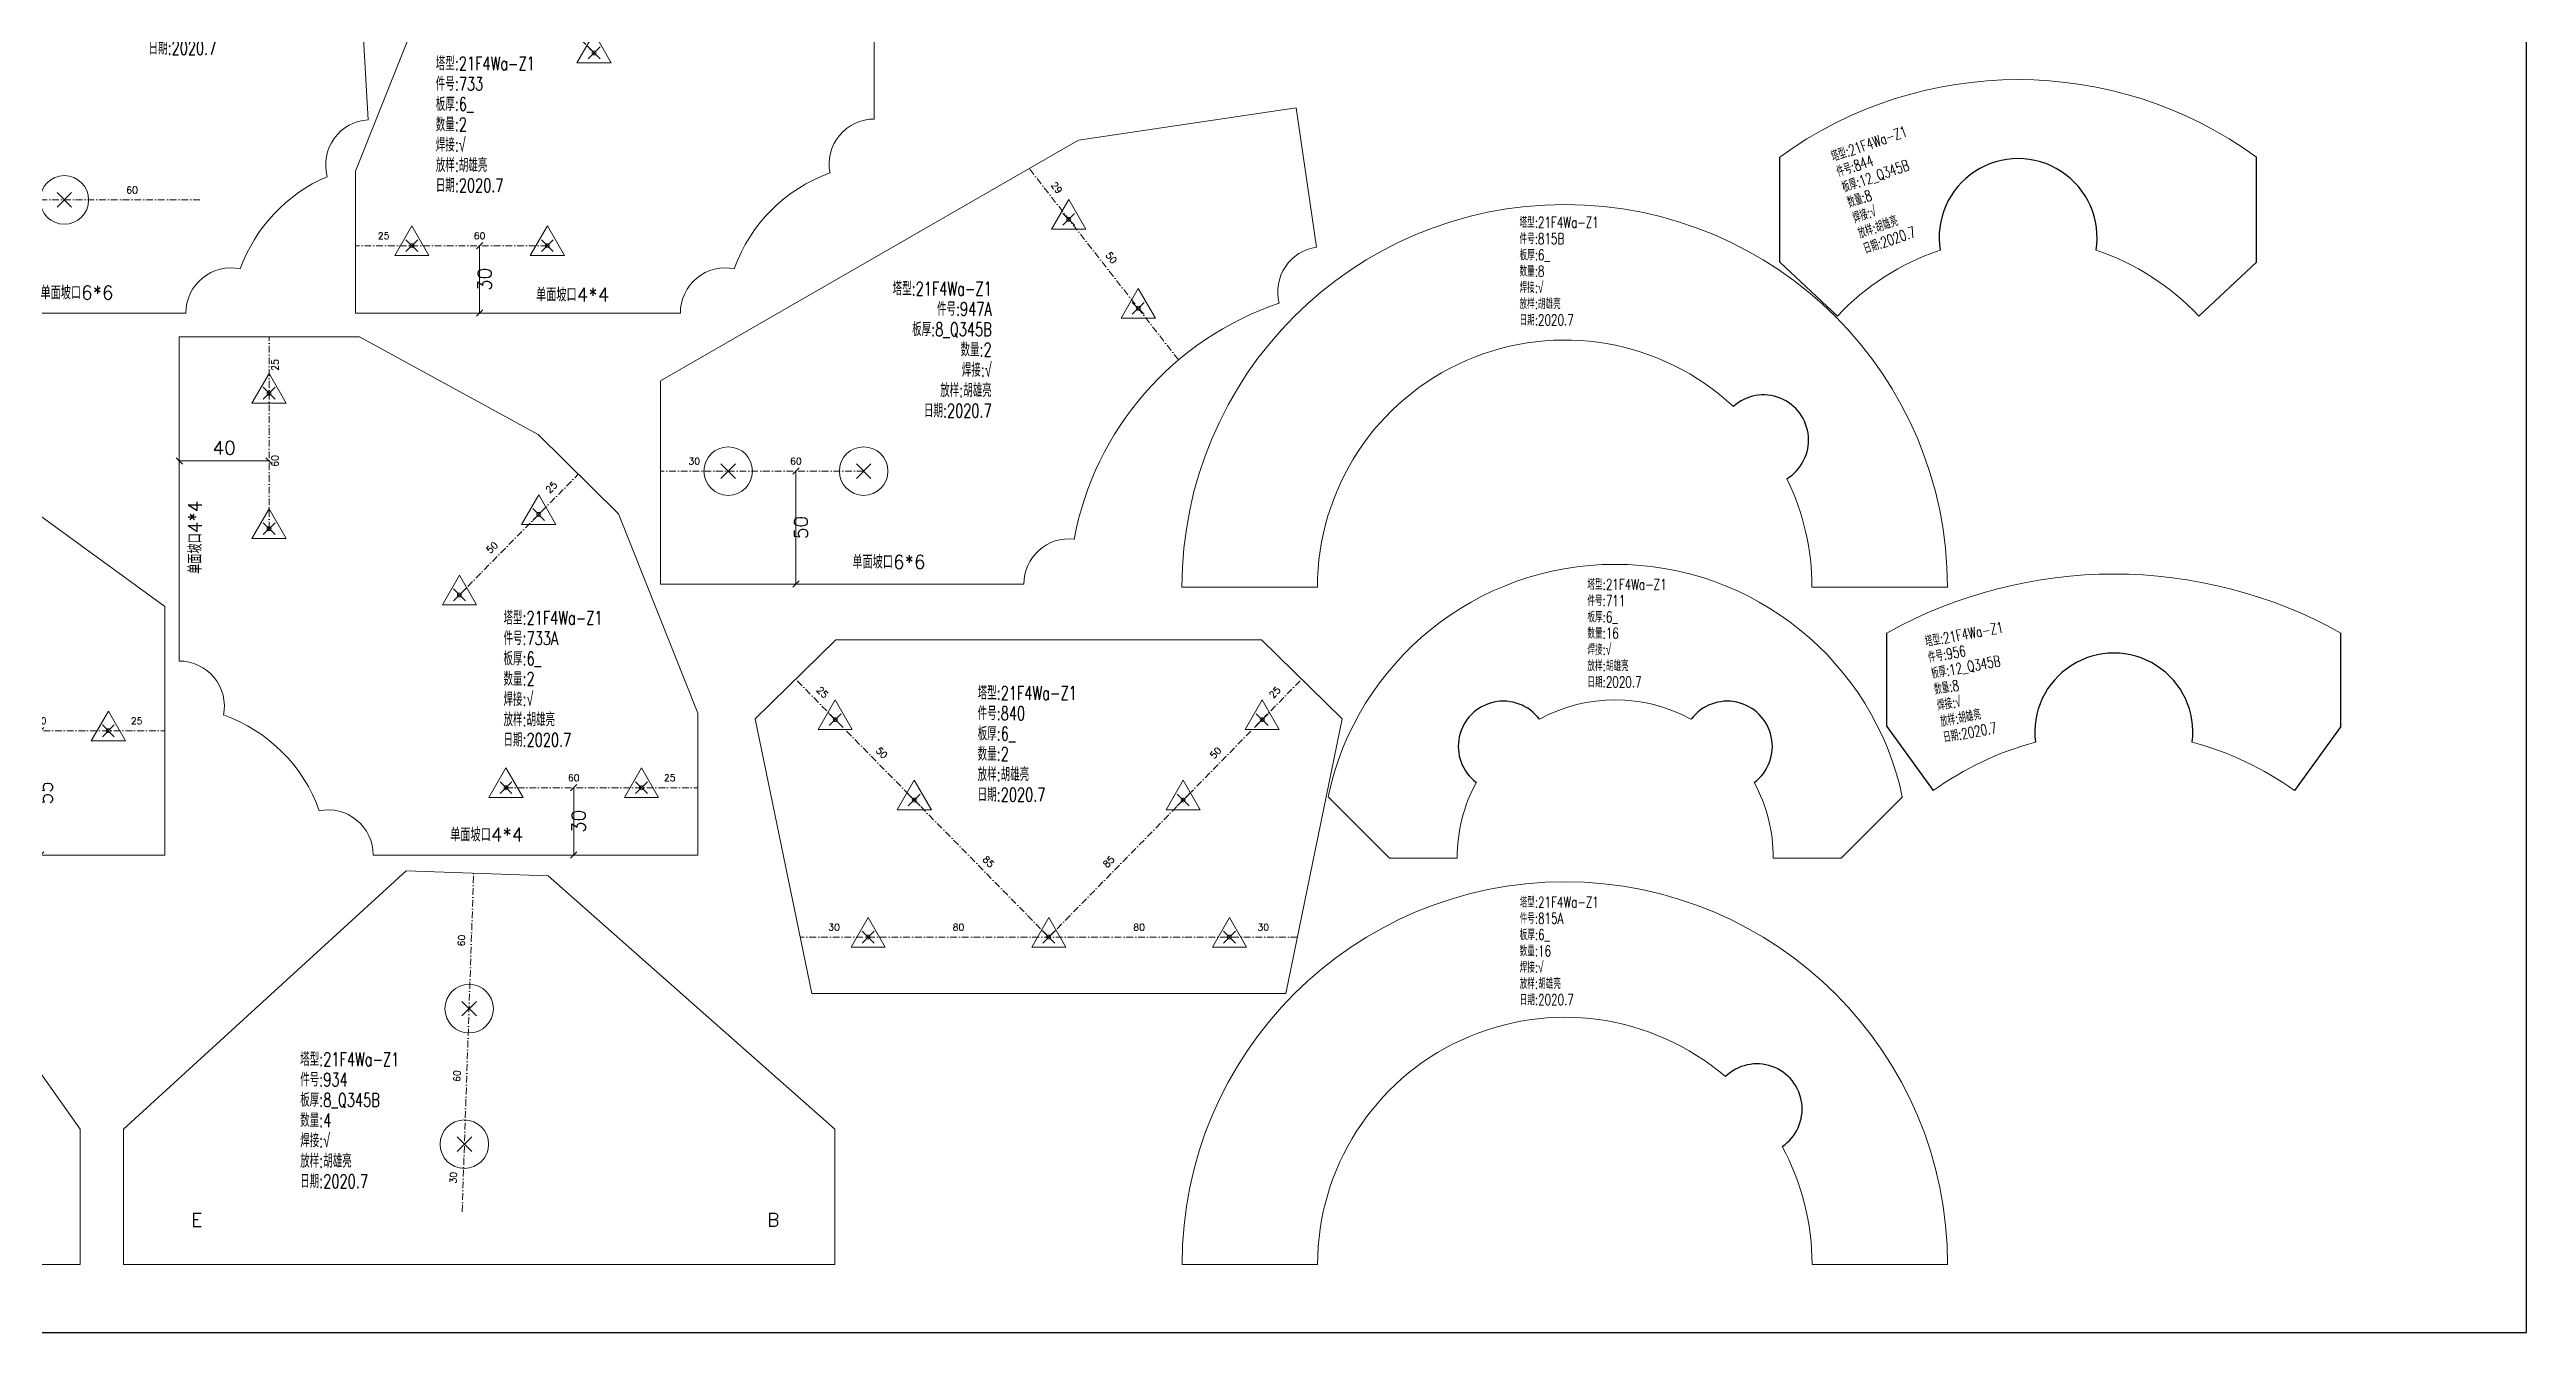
# Model space of a CAD drawing. Extents: x 1310 to 15542, y -76 to 8381.
# Drawn here: x 11330 to 12427, y 7151 to 7719 of the extents above; entities that cross this region are included whole.
import ezdxf
from ezdxf.enums import TextEntityAlignment as Align

# ---------------------------------------------------------------- set-up
doc = ezdxf.new("R2010")
doc.units = 0
doc.header["$MEASUREMENT"] = 0
doc.linetypes.add('一点画线', pattern=[5.2, 3, -1, 0.2, -1])
doc.layers.get('0').update_dxf_attribs({"linetype": 'CONTINUOUS', "lineweight": 25})
for name, color, linetype, lineweight in [('1', 7, 'CONTINUOUS', 25), ('2', 7, 'CONTINUOUS', 25), ('5', 7, 'CONTINUOUS', 25)]:
    doc.layers.add(name, color=color, linetype=linetype, lineweight=lineweight)
doc.styles.add('HZ', font='txt.shx', dxfattribs={"width": 0.7, "oblique": 12, "bigfont": 'hztxt.shx'})
doc.styles.get("Standard").update_dxf_attribs({"font": 'simplex.shx', "width": 0.7, "height": 3, "bigfont": 'gbhzfs.shx'})

# ---------------------------------------------------------------- blocks, each defined once
blk = doc.blocks.new('PLKM_61678095-32e7-4069-88f2-fb8b9d0f0194', base_point=(18853.4, 9347.1))
at = {"color": 0, "linetype": 'Continuous'}
for p, q in [((18604.7, 9296.7), (18604.7, 9338.1)), ((18805.7, 9296.7), (18805.7, 9338.1)), ((18604.7, 9296.7), (18625.2, 9268.3)), ((18805.7, 9296.7), (18785.2, 9268.3))]:
    blk.add_line(p, q, dxfattribs=at)
blk.add_arc((18705.2, 9294.2), 35, 352.6341, 187.3659, dxfattribs=at)
at = {"layer": '1', "color": 7, "linetype": 'Continuous', "lineweight": 18}
for radius, start, end in [(206.5, 60.8731, 119.1269), (136.5, 104.7318, 125.8794), (136.5, 54.1206, 75.2682)]:
    blk.add_arc((18705.2, 9157.7), radius, start, end, dxfattribs=at)
at = {"layer": '1', "color": 7, "linetype": 'Continuous', "lineweight": 13, "insert": (18621.2, 9336.6), "char_height": 4.8, "width": 480, "attachment_point": 1, "rotation": 10.7137, "line_spacing_factor": 0.9}
blk.add_mtext('塔型:21F4Wa-Z1\\P件号:956\\P板厚:12_Q345B\\P数量:8\\P焊接:√\\P放样:胡雄亮\\P日期:2020.7', dxfattribs=at)
blk = doc.blocks.new('板孔17.5')
at = {"layer": '5', "color": 7, "linetype": 'Continuous', "lineweight": 13}
for p, q in [((0, 1), (-0.866, -0.5)), ((-0.3, -0.3), (0.3, 0.3)), ((0.3, -0.3), (-0.3, 0.3)), ((0.866, -0.5), (0, 1)), ((-0.866, -0.5), (0.866, -0.5))]:
    blk.add_line(p, q, dxfattribs=at)
at = {"layer": '5', "color": 7, "linetype": 'Continuous', "lineweight": 0}
blk.add_circle((0, 0), 0.1, dxfattribs=at)
blk = doc.blocks.new('板孔21.5')
at = {"layer": '5', "color": 7, "linetype": 'Continuous', "lineweight": 13}
for p, q in [((-0.3, -0.3), (0.3, 0.3)), ((0.3, -0.3), (-0.3, 0.3))]:
    blk.add_line(p, q, dxfattribs=at)
blk.add_circle((0, 0), 1, dxfattribs=at)
blk = doc.blocks.new('PLKM_354ec350-0138-4111-9f96-429bbbf52a9f', base_point=(14278, 9390))
at = {"layer": '1', "color": 7, "linetype": 'Continuous', "lineweight": 18}
for p, q in [((14544.5, 9481.9), (14640.9, 9496.1)), ((14640.9, 9496.1), (14649.9, 9434.5)), ((14359.4, 9375.3), (14544.5, 9481.9)), ((14359.4, 9285.3), (14359.4, 9375.3)), ((14520.3, 9285.3), (14359.4, 9285.3))]:
    blk.add_line(p, q, dxfattribs=at)
for centre, start, end in [((14652.8, 9414.7), 98.3641, 194.3973), ((14540.3, 9285.3), 83.5586, 180)]:
    blk.add_arc(centre, 20, start, end, dxfattribs=at)
at = {"layer": '1', "color": 7, "linetype": 'Continuous', "lineweight": 18, "extrusion": (0, 0, -1)}
blk.add_ellipse((14676.8, 9280.1), major_axis=(-61.7, -122.1), ratio=0.997896, start_param=1.287421, end_param=2.349796, dxfattribs=at)
at = {"layer": '2', "color": 9, "linetype": '一点画线', "lineweight": 13}
for p, q in [((14588.8, 9384.6), (14522.7, 9469.3)), ((14449.4, 9335.3), (14359.4, 9335.3))]:
    blk.add_line(p, q, dxfattribs=at)
at = {"layer": '2', "color": 9, "linetype": 'Continuous', "lineweight": 18}
for p, q in [((14420.8, 9336.7), (14418, 9333.9)), ((14419.4, 9335.3), (14419.4, 9285.3)), ((14420.8, 9286.7), (14418, 9283.9))]:
    blk.add_line(p, q, dxfattribs=at)
at = {"layer": '1', "color": 7, "linetype": 'Continuous', "lineweight": 0}
for name, p, xscale, yscale, zscale in [('板孔17.5', (14540.2, 9446.8), -8.75, 8.75, 8.75), ('板孔17.5', (14571, 9407.4), -8.75, 8.75, 8.75), ('板孔21.5', (14389.4, 9335.3), -10.75, 10.75, 10.75), ('板孔21.5', (14449.4, 9335.3), -10.75, 10.75, 10.75)]:
    blk.add_blockref(name, p, dxfattribs=dict(at, xscale=xscale, yscale=yscale, zscale=zscale))
at = {"layer": '1', "color": 7, "linetype": 'Continuous', "lineweight": 13}
blk.add_text('单面坡口6*6', height=6, dxfattribs=at).set_placement((14460.6, 9290.3), align=Align.BOTTOM_CENTER)
at = {"layer": '1', "color": 7, "linetype": 'Continuous', "lineweight": 13, "insert": (14506.1, 9419.1), "char_height": 6, "width": 600, "attachment_point": 3, "line_spacing_factor": 0.9}
blk.add_mtext('塔型:21F4Wa-Z1\\P件号:947A\\P板厚:8_Q345B\\P数量:2\\P焊接:√\\P放样:胡雄亮\\P日期:2020.7', dxfattribs=at)
at = {"layer": '2', "color": 7, "linetype": 'Continuous', "lineweight": 13}
for s, height, rotation, p in [('29', 3, 308, (14533, 9459.3)), ('50', 3, 308, (14557.2, 9428.3)), ('50', 6, 90, (14426.4, 9310.3))]:
    blk.add_text(s, height=height, rotation=rotation, dxfattribs=at).set_placement(p, align=Align.BOTTOM_CENTER)
for s, p in [('30', (14374.4, 9337.3)), ('60', (14419.4, 9337.3))]:
    blk.add_text(s, height=3, dxfattribs=at).set_placement(p, align=Align.BOTTOM_CENTER)
blk = doc.blocks.new('PLKM_b59a5aed-1b80-48ba-b670-912349051802', base_point=(9855, 9371))
at = {"layer": '1', "color": 7, "linetype": 'Continuous', "lineweight": 18}
for p, q in [((9641, 9458.2), (9515.8, 9343.9)), ((9703.9, 9456), (9641, 9458.2)), ((9830.9, 9343.9), (9703.9, 9456)), ((9515.8, 9343.9), (9515.8, 9283.9)), ((9830.9, 9283.9), (9830.9, 9343.9)), ((9515.8, 9283.9), (9830.9, 9283.9))]:
    blk.add_line(p, q, dxfattribs=at)
at = {"layer": '2', "color": 9, "linetype": '一点画线', "lineweight": 13}
blk.add_line((9665.8, 9307.3), (9670.9, 9457.2), dxfattribs=at)
at = {"layer": '1', "color": 7, "linetype": 'Continuous', "lineweight": 0, "xscale": 10.75, "yscale": 10.75, "zscale": 10.75}
for p in [(9668.9, 9397.2), (9666.8, 9337.2)]:
    blk.add_blockref('板孔21.5', p, dxfattribs=at)
at = {"layer": '1', "color": 7, "linetype": 'Continuous', "lineweight": 13, "insert": (9594.1, 9377.8), "char_height": 6, "width": 600, "attachment_point": 1, "line_spacing_factor": 0.9}
blk.add_mtext('塔型:21F4Wa-Z1\\P件号:934\\P板厚:8_Q345B\\P数量:4\\P焊接:√\\P放样:胡雄亮\\P日期:2020.7', dxfattribs=at)
at = {"layer": '2', "color": 7, "linetype": 'Continuous', "lineweight": 13}
for s, p in [('60', (9667.9, 9427.3)), ('60', (9665.9, 9367.3)), ('30', (9664.3, 9322.3))]:
    blk.add_text(s, height=3, rotation=88, dxfattribs=at).set_placement(p, align=Align.BOTTOM_CENTER)
for s, p in [('E', (9545.8, 9298.9)), ('B', (9800.9, 9298.9))]:
    blk.add_text(s, height=6, dxfattribs=at).set_placement(p, align=Align.BOTTOM_LEFT)
blk = doc.blocks.new('PLKM_cfca4147-586d-40cd-a791-2e0dcd76c5c6', base_point=(2473.4, 9370.8))
at = {"color": 2}
for p, q in [((2151.5, 9375.1), (2138.7, 9352.8)), ((2164.4, 9352.8), (2151.5, 9375.1)), ((2138.7, 9352.8), (2164.4, 9352.8))]:
    blk.add_line(p, q, dxfattribs=at)
for q in [(2151.5, 9375.1), (2138.7, 9352.8), (2164.4, 9352.8)]:
    blk.add_line((2151.5, 9360.3), q)
for radius in [14.8, 7.42]:
    blk.add_circle((2151.5, 9360.3), radius)
at = {"layer": '1', "color": 7, "linetype": 'Continuous', "lineweight": 18}
for p, q in [((2167.6, 9456.6), (2072.1, 9343.9)), ((2257.6, 9457.7), (2167.6, 9456.6)), ((2324.9, 9431.9), (2257.6, 9457.7)), ((2387.2, 9343.9), (2324.9, 9431.9)), ((2072.1, 9343.9), (2072.1, 9283.9)), ((2387.2, 9283.9), (2387.2, 9343.9)), ((2072.1, 9283.9), (2387.2, 9283.9))]:
    blk.add_line(p, q, dxfattribs=at)
at = {"layer": '2', "color": 9, "linetype": '一点画线', "lineweight": 13}
for p, q in [((2224.2, 9337.3), (2222.6, 9457.3)), ((2294.5, 9413.8), (2301.4, 9440.9))]:
    blk.add_line(p, q, dxfattribs=at)
at = {"layer": '1', "color": 7, "linetype": 'Continuous', "lineweight": 0}
for name, p, xscale, yscale, zscale in [('板孔17.5', (2294.5, 9413.8), 8.75, 8.75, 8.75), ('板孔21.5', (2223.4, 9397.3), 10.75, 10.75, 10.75), ('板孔21.5', (2224.2, 9337.3), 10.75, 10.75, 10.75)]:
    blk.add_blockref(name, p, dxfattribs=dict(at, xscale=xscale, yscale=yscale, zscale=zscale))
at = {"color": 7, "style": 'HZ', "width": 0.8}
blk.add_text('%%C32钻', height=8, dxfattribs=at).set_placement((2140.8, 9335.4))
at = {"layer": '1', "color": 7, "linetype": 'Continuous', "lineweight": 13, "insert": (2274.8, 9373.6), "char_height": 6, "width": 600, "attachment_point": 1, "line_spacing_factor": 0.9}
blk.add_mtext('塔型:21F4Wa-Z1\\P件号:914\\P板厚:8_Q345B\\P数量:4\\P焊接:√\\P放样:胡雄亮\\P日期:2020.7', dxfattribs=at)
at = {"layer": '2', "color": 7, "linetype": 'Continuous', "lineweight": 13}
for s, rotation, p in [('60', 272, (2225, 9427.3)), ('28', 76, (2296.1, 9427.9)), ('60', 272, (2225.8, 9367.3))]:
    blk.add_text(s, height=3, rotation=rotation, dxfattribs=at).set_placement(p, align=Align.BOTTOM_CENTER)
for s, p in [('E', (2102.1, 9298.9)), ('B', (2357.2, 9298.9))]:
    blk.add_text(s, height=6, dxfattribs=at).set_placement(p, align=Align.BOTTOM_LEFT)
blk = doc.blocks.new('PLKM_92943903-6ec2-4b28-80fe-dea9015f86c8', base_point=(15901.7, 10494.7))
at = {"color": 0, "linetype": 'Continuous'}
for p, q in [((15599.3, 10383), (15599.3, 10429.5)), ((15810.4, 10383), (15810.4, 10429.5)), ((15624.8, 10359.1), (15599.3, 10383)), ((15784.8, 10359.1), (15810.4, 10383))]:
    blk.add_line(p, q, dxfattribs=at)
blk.add_arc((15704.8, 10393.9), 35, 350.8037, 189.1963, dxfattribs=at)
at = {"layer": '1', "color": 7, "linetype": 'Continuous', "lineweight": 18}
for radius, start, end in [(179.5, 53.975, 126.025), (109.5, 108.3926, 136.9362), (109.5, 43.0638, 71.6074)]:
    blk.add_arc((15704.8, 10284.4), radius, start, end, dxfattribs=at)
at = {"layer": '1', "color": 7, "linetype": 'Continuous', "lineweight": 13, "insert": (15621.4, 10431.9), "char_height": 4.8, "width": 600, "attachment_point": 1, "rotation": 19.3003, "line_spacing_factor": 0.9}
blk.add_mtext('塔型:21F4Wa-Z1\\P件号:844\\P板厚:12_Q345B\\P数量:8\\P焊接:√\\P放样:胡雄亮\\P日期:2020.7', dxfattribs=at)
blk = doc.blocks.new('PLKM_07a1a615-571a-4d22-8a60-9d073c62e869', base_point=(13562.9, 10457.5))
at = {"layer": '1', "color": 7, "linetype": 'Continuous', "lineweight": 18}
for p, q in [((13249.3, 10535.9), (13213.6, 10500.9)), ((13437.8, 10535.9), (13249.3, 10535.9)), ((13473.5, 10500.9), (13437.8, 10535.9)), ((13213.6, 10500.9), (13238.6, 10379.2)), ((13448.6, 10379.2), (13473.5, 10500.9)), ((13238.6, 10379.2), (13448.6, 10379.2))]:
    blk.add_line(p, q, dxfattribs=at)
at = {"layer": '2', "color": 9, "linetype": '一点画线', "lineweight": 13}
for p, q in [((13343.6, 10404.2), (13231.5, 10518.4)), ((13343.6, 10404.2), (13455.6, 10518.4)), ((13453.7, 10404.2), (13233.4, 10404.2))]:
    blk.add_line(p, q, dxfattribs=at)
at = {"layer": '1', "color": 7, "linetype": 'Continuous', "lineweight": 0, "xscale": 8.75, "yscale": 8.75, "zscale": 8.75}
for p in [(13249, 10500.5), (13438.1, 10500.5), (13284, 10464.9), (13403.1, 10464.9), (13263.6, 10404.2), (13343.6, 10404.2), (13423.6, 10404.2)]:
    blk.add_blockref('板孔17.5', p, dxfattribs=at)
at = {"layer": '1', "color": 7, "linetype": 'Continuous', "lineweight": 13, "insert": (13312.1, 10515.3), "char_height": 6, "width": 600, "attachment_point": 1, "line_spacing_factor": 0.9}
blk.add_mtext('塔型:21F4Wa-Z1\\P件号:840\\P板厚:6_\\P数量:2\\P放样:胡雄亮\\P日期:2020.7', dxfattribs=at)
at = {"layer": '2', "color": 7, "linetype": 'Continuous', "lineweight": 13}
for s, rotation, p in [('25', 315, (13241.7, 10510.9)), ('25', 46, (13445.4, 10510.9)), ('50', 315, (13267.9, 10484.1)), ('50', 46, (13419.2, 10484.1)), ('85', 315, (13315.2, 10435.9)), ('85', 46, (13371.9, 10435.9))]:
    blk.add_text(s, height=3, rotation=rotation, dxfattribs=at).set_placement(p, align=Align.BOTTOM_CENTER)
for s, p in [('30', (13248.5, 10406.2)), ('80', (13303.6, 10406.2)), ('80', (13383.6, 10406.2)), ('30', (13438.6, 10406.2))]:
    blk.add_text(s, height=3, dxfattribs=at).set_placement(p, align=Align.BOTTOM_CENTER)
blk = doc.blocks.new('PLKM_89b299e9-bc78-4339-ba5e-d33e8ee78271', base_point=(3892.2, 10483.3))
at = {"color": 0, "linetype": 'Continuous'}
blk.add_arc((3834.9, 10463.7), 20, 301.2602, 131.7398, dxfattribs=at)
at = {"layer": '1', "color": 7, "linetype": 'Continuous', "lineweight": 18}
for p, q in [((3577.4, 10398.5), (3637.4, 10398.5)), ((3856.4, 10398.5), (3916.4, 10398.5))]:
    blk.add_line(p, q, dxfattribs=at)
for radius, start, end in [(169.5, 360, 180), (109.5, 46.9796, 180), (109.5, 360, 26.0204)]:
    blk.add_arc((3746.9, 10398.5), radius, start, end, dxfattribs=at)
at = {"layer": '1', "color": 7, "linetype": 'Continuous', "lineweight": 13, "insert": (3726.9, 10562.5), "char_height": 4.8, "width": 480, "attachment_point": 1, "line_spacing_factor": 0.9}
blk.add_mtext('塔型:21F4Wa-Z1\\P件号:815B\\P板厚:6_\\P数量:8\\P焊接:√\\P放样:胡雄亮\\P日期:2020.7', dxfattribs=at)
blk = doc.blocks.new('PLKM_491b71ca-ee74-4ad8-9039-25e990e69ba4', base_point=(3470.4, 10504))
at = {"color": 0, "linetype": 'Continuous'}
blk.add_arc((3410.2, 10488.2), 20, 303.7602, 134.2398, dxfattribs=at)
at = {"layer": '1', "color": 7, "linetype": 'Continuous', "lineweight": 18}
for p, q in [((3155.6, 10419.3), (3215.6, 10419.3)), ((3434.6, 10419.3), (3494.6, 10419.3))]:
    blk.add_line(p, q, dxfattribs=at)
for radius, start, end in [(169.5, 360, 180), (109.5, 49.4796, 180), (109.5, 360, 28.5204)]:
    blk.add_arc((3325.1, 10419.3), radius, start, end, dxfattribs=at)
at = {"layer": '1', "color": 7, "linetype": 'Continuous', "lineweight": 13, "insert": (3305.1, 10582.2), "char_height": 4.8, "width": 480, "attachment_point": 1, "line_spacing_factor": 0.9}
blk.add_mtext('塔型:21F4Wa-Z1\\P件号:815A\\P板厚:6_\\P数量:16\\P焊接:√\\P放样:胡雄亮\\P日期:2020.7', dxfattribs=at)
blk = doc.blocks.new('PLKM_c76bbb01-cf69-4465-b3d9-d2e0727bcc67', base_point=(12080.1, 11241.7))
at = {"layer": '1', "color": 7, "linetype": 'Continuous', "lineweight": 18}
for p, q in [((12249.7, 11346.2), (12405.7, 11355.1)), ((12405.7, 11355.1), (12413.7, 11215.2)), ((12213.4, 11311.8), (12249.7, 11346.2)), ((12189.2, 11229.8), (12213.4, 11311.8)), ((12189.2, 11129.7), (12189.2, 11229.8)), ((12333, 11129.7), (12189.2, 11129.7))]:
    blk.add_line(p, q, dxfattribs=at)
for centre, start, end in [((12414.9, 11195.3), 93.2844, 195.0198), ((12353, 11129.7), 78.2765, 180)]:
    blk.add_arc(centre, 20, start, end, dxfattribs=at)
at = {"layer": '1', "color": 7, "linetype": 'Continuous', "lineweight": 18, "extrusion": (0, 0, -1)}
blk.add_ellipse((12423, 11125.6), major_axis=(-37.5, -59.4), ratio=0.996713, start_param=1.353165, end_param=2.173905, dxfattribs=at)
at = {"layer": '2', "color": 9, "linetype": '一点画线', "lineweight": 13}
for p, q in [((12283.2, 11274.6), (12231.6, 11329)), ((12339.2, 11179.8), (12189.2, 11179.8))]:
    blk.add_line(p, q, dxfattribs=at)
at = {"layer": '2', "color": 9, "linetype": 'Continuous', "lineweight": 18}
for p, q in [((12250.6, 11181.2), (12247.8, 11178.4)), ((12249.2, 11179.8), (12249.2, 11129.7)), ((12250.6, 11131.1), (12247.8, 11128.3))]:
    blk.add_line(p, q, dxfattribs=at)
at = {"layer": '1', "color": 7, "linetype": 'Continuous', "lineweight": 0}
for name, p, xscale, yscale, zscale in [('板孔17.5', (12248.8, 11310.8), -8.75, 8.75, 8.75), ('板孔17.5', (12283.2, 11274.6), -8.75, 8.75, 8.75), ('板孔21.5', (12219.2, 11179.8), -10.75, 10.75, 10.75), ('板孔21.5', (12279.2, 11179.8), -10.75, 10.75, 10.75)]:
    blk.add_blockref(name, p, dxfattribs=dict(at, xscale=xscale, yscale=yscale, zscale=zscale))
at = {"layer": '1', "color": 7, "linetype": 'Continuous', "lineweight": 13}
blk.add_text('单面坡口6*6', height=6, dxfattribs=at).set_placement((12284.8, 11133.9), align=Align.BOTTOM_CENTER)
at = {"layer": '1', "color": 7, "linetype": 'Continuous', "lineweight": 13, "insert": (12346.5, 11304.1), "char_height": 6, "width": 600, "attachment_point": 3, "line_spacing_factor": 0.9}
blk.add_mtext('塔型:21F4Wa-Z1\\P件号:741A\\P板厚:8_Q345B\\P数量:2\\P焊接:√\\P放样:胡雄亮\\P日期:2020.7', dxfattribs=at)
at = {"layer": '2', "color": 7, "linetype": 'Continuous', "lineweight": 13}
for s, height, rotation, p in [('25', 3, 313, (12241.6, 11321.3)), ('50', 3, 313, (12267.4, 11294.1)), ('50', 6, 90, (12256.2, 11154.8))]:
    blk.add_text(s, height=height, rotation=rotation, dxfattribs=at).set_placement(p, align=Align.BOTTOM_CENTER)
for s, p in [('30', (12204.2, 11181.8)), ('60', (12249.2, 11181.8)), ('60', (12309.2, 11181.8))]:
    blk.add_text(s, height=3, dxfattribs=at).set_placement(p, align=Align.BOTTOM_CENTER)
blk = doc.blocks.new('PLKM_33a1db44-1c33-474b-88a2-087133f8d98a', base_point=(12745.6, 11254.6))
at = {"layer": '1', "color": 7, "linetype": 'Continuous', "lineweight": 18}
for p, q in [((12870.2, 11375.8), (12933.2, 11375.8)), ((12870.2, 11219.7), (12870.2, 11375.8)), ((12933.2, 11375.8), (13113.1, 11244.8)), ((13113.1, 11244.8), (13113.1, 11134.8)), ((13113.1, 11134.8), (12956.1, 11134.8))]:
    blk.add_line(p, q, dxfattribs=at)
for centre, start, end in [((12870.2, 11199.7), 348.6171, 90), ((12936.1, 11134.8), 0, 102.2037)]:
    blk.add_arc(centre, 20, start, end, dxfattribs=at)
at = {"layer": '1', "color": 7, "linetype": 'Continuous', "lineweight": 18, "extrusion": (0, 0, -1)}
blk.add_ellipse((12866.1, 11129.7), major_axis=(-49.7, -49.7), ratio=0.996758, start_param=2.699563, end_param=3.569308, dxfattribs=at)
at = {"layer": '2', "color": 9, "linetype": '一点画线', "lineweight": 13}
for p, q in [((12900.2, 11290.8), (12900.2, 11375.8)), ((12987, 11286.5), (13014.2, 11316.8)), ((13028.1, 11189.8), (13113.1, 11189.8))]:
    blk.add_line(p, q, dxfattribs=at)
at = {"layer": '2', "color": 9, "linetype": 'Continuous', "lineweight": 18}
for p, q in [((12868.8, 11322.2), (12871.6, 11319.4)), ((12900.2, 11320.8), (12870.2, 11320.8)), ((12898.8, 11322.2), (12901.6, 11319.4)), ((13059.5, 11191.2), (13056.7, 11188.3)), ((13058.1, 11189.8), (13058.1, 11134.8)), ((13059.5, 11136.2), (13056.7, 11133.3))]:
    blk.add_line(p, q, dxfattribs=at)
at = {"layer": '1', "color": 7, "linetype": 'Continuous', "lineweight": 0, "xscale": -8.75, "yscale": 8.75, "zscale": 8.75}
for p in [(12900.2, 11350.8), (12900.2, 11290.8), (12987, 11286.5), (13028.1, 11189.8), (13088.1, 11189.8)]:
    blk.add_blockref('板孔17.5', p, dxfattribs=at)
at = {"layer": '1', "color": 7, "linetype": 'Continuous', "lineweight": 13}
blk.add_text('单面坡口4*4', height=6, rotation=90, dxfattribs=at).set_placement((12881.8, 11283), align=Align.BOTTOM_CENTER)
blk.add_text('单面坡口4*4', height=6, dxfattribs=at).set_placement((13019.9, 11137.8), align=Align.BOTTOM_CENTER)
at = {"layer": '1', "color": 7, "linetype": 'Continuous', "lineweight": 13, "insert": (12978.1, 11264.2), "char_height": 6, "width": 600, "attachment_point": 3, "line_spacing_factor": 0.9}
blk.add_mtext('塔型:21F4Wa-Z1\\P件号:740A\\P板厚:6_\\P数量:2\\P焊接:√\\P放样:胡雄亮\\P日期:2020.7', dxfattribs=at)
at = {"layer": '2', "color": 7, "linetype": 'Continuous', "lineweight": 13}
for s, height, rotation, p in [('25', 3, 90, (12905.2, 11363.3)), ('60', 3, 90, (12905.2, 11320.8)), ('41', 3, 47, (12999.1, 11303)), ('55', 6, 90, (13065.1, 11162.3))]:
    blk.add_text(s, height=height, rotation=rotation, dxfattribs=at).set_placement(p, align=Align.BOTTOM_CENTER)
for s, height, p in [('30', 6, (12885.2, 11321.8)), ('60', 3, (13058.1, 11191.8)), ('25', 3, (13100.6, 11191.8))]:
    blk.add_text(s, height=height, dxfattribs=at).set_placement(p, align=Align.BOTTOM_CENTER)
blk = doc.blocks.new('PLKM_f37128d5-25fb-41aa-8912-961e31622d0f', base_point=(10602.9, 11243.7))
at = {"layer": '1', "color": 7, "linetype": 'Continuous', "lineweight": 18}
for p, q in [((10231.8, 11359.2), (10311.6, 11359.2)), ((10231.8, 11215.6), (10231.8, 11359.2)), ((10311.6, 11359.2), (10390.7, 11315.9)), ((10390.7, 11315.9), (10426.3, 11280.8)), ((10426.3, 11280.8), (10461.5, 11192.5)), ((10461.5, 11192.5), (10461.5, 11129.7)), ((10461.5, 11129.7), (10317.7, 11129.7))]:
    blk.add_line(p, q, dxfattribs=at)
for centre, start, end in [((10231.8, 11195.6), 348.6172, 90), ((10297.7, 11129.7), 0, 101.3828)]:
    blk.add_arc(centre, 20, start, end, dxfattribs=at)
at = {"layer": '1', "color": 7, "linetype": 'Continuous', "lineweight": 18, "extrusion": (0, 0, -1)}
blk.add_ellipse((10227.7, 11125.6), major_axis=(-49.7, -49.7), ratio=0.996758, start_param=2.699563, end_param=3.583622, dxfattribs=at)
at = {"layer": '2', "color": 9, "linetype": '一点画线', "lineweight": 13}
for p, q in [((10271.6, 11274.2), (10271.6, 11359.2)), ((10355.9, 11244.9), (10408.5, 11298.3)), ((10376.5, 11159.5), (10461.5, 11159.5))]:
    blk.add_line(p, q, dxfattribs=at)
at = {"layer": '2', "color": 9, "linetype": 'Continuous', "lineweight": 18}
for p, q in [((10230.4, 11305.6), (10233.2, 11302.7)), ((10271.6, 11304.2), (10231.8, 11304.2)), ((10270.1, 11305.6), (10273, 11302.7)), ((10407.9, 11160.9), (10405.1, 11158.1)), ((10406.5, 11159.5), (10406.5, 11129.7)), ((10407.9, 11131.1), (10405.1, 11128.3))]:
    blk.add_line(p, q, dxfattribs=at)
at = {"layer": '1', "color": 7, "linetype": 'Continuous', "lineweight": 0, "xscale": -8.75, "yscale": 8.75, "zscale": 8.75}
for p in [(10271.6, 11334.2), (10391, 11280.5), (10271.6, 11274.2), (10355.9, 11244.9), (10376.5, 11159.5), (10436.5, 11159.5)]:
    blk.add_blockref('板孔17.5', p, dxfattribs=at)
at = {"layer": '1', "color": 7, "linetype": 'Continuous', "lineweight": 13}
blk.add_text('单面坡口4*4', height=6, rotation=90, dxfattribs=at).set_placement((10243.6, 11270.4), align=Align.BOTTOM_CENTER)
blk.add_text('单面坡口4*4', height=6, dxfattribs=at).set_placement((10368, 11133.9), align=Align.BOTTOM_CENTER)
at = {"layer": '1', "color": 7, "linetype": 'Continuous', "lineweight": 13, "insert": (10375.4, 11237.7), "char_height": 6, "width": 600, "attachment_point": 1, "line_spacing_factor": 0.9}
blk.add_mtext('塔型:21F4Wa-Z1\\P件号:733A\\P板厚:6_\\P数量:2\\P焊接:√\\P放样:胡雄亮\\P日期:2020.7', dxfattribs=at)
at = {"layer": '2', "color": 7, "linetype": 'Continuous', "lineweight": 13}
for s, height, rotation, p in [('25', 3, 90, (10276.6, 11346.7)), ('60', 3, 90, (10276.6, 11304.2)), ('25', 3, 44, (10398.3, 11290.8)), ('50', 3, 44, (10372, 11264.1)), ('30', 6, 90, (10413.5, 11144.6))]:
    blk.add_text(s, height=height, rotation=rotation, dxfattribs=at).set_placement(p, align=Align.BOTTOM_CENTER)
for s, height, p in [('40', 6, (10251.7, 11305.2)), ('60', 3, (10406.5, 11161.5)), ('25', 3, (10449, 11161.5))]:
    blk.add_text(s, height=height, dxfattribs=at).set_placement(p, align=Align.BOTTOM_CENTER)
blk = doc.blocks.new('PLKM_92cbb939-bd94-4041-a25b-f06106aa0053', base_point=(10979.3, 11243.7))
at = {"layer": '1', "color": 7, "linetype": 'Continuous', "lineweight": 18}
for p, q in [((10732.3, 11315.9), (10811.5, 11359.2)), ((10811.5, 11359.2), (10891.3, 11359.2)), ((10891.3, 11359.2), (10891.3, 11215.6)), ((10696.7, 11280.8), (10732.3, 11315.9)), ((10661.5, 11192.5), (10696.7, 11280.8)), ((10661.5, 11129.7), (10661.5, 11192.5)), ((10805.4, 11129.7), (10661.5, 11129.7))]:
    blk.add_line(p, q, dxfattribs=at)
for centre, start, end in [((10891.3, 11195.6), 90, 191.3829), ((10825.4, 11129.7), 78.6172, 180)]:
    blk.add_arc(centre, 20, start, end, dxfattribs=at)
at = {"layer": '1', "color": 7, "linetype": 'Continuous', "lineweight": 18, "extrusion": (0, 0, -1)}
blk.add_ellipse((10895.4, 11125.6), major_axis=(49.7, -49.7), ratio=0.996758, start_param=2.699563, end_param=3.583622, dxfattribs=at)
at = {"layer": '2', "color": 9, "linetype": '一点画线', "lineweight": 13}
for p, q in [((10851.5, 11274.2), (10851.5, 11359.2)), ((10767.2, 11244.9), (10714.5, 11298.3)), ((10746.5, 11159.5), (10661.5, 11159.5))]:
    blk.add_line(p, q, dxfattribs=at)
at = {"layer": '2', "color": 9, "linetype": 'Continuous', "lineweight": 18}
for p, q in [((10850.1, 11305.6), (10852.9, 11302.7)), ((10851.5, 11304.2), (10891.3, 11304.2)), ((10889.9, 11305.6), (10892.7, 11302.7)), ((10717.9, 11160.9), (10715.1, 11158.1)), ((10716.5, 11159.5), (10716.5, 11129.7)), ((10717.9, 11131.1), (10715.1, 11128.3))]:
    blk.add_line(p, q, dxfattribs=at)
at = {"layer": '1', "color": 7, "linetype": 'Continuous', "lineweight": 0, "xscale": -8.75, "yscale": 8.75, "zscale": 8.75}
for p in [(10851.5, 11334.2), (10732.1, 11280.5), (10851.5, 11274.2), (10767.2, 11244.9), (10686.5, 11159.5), (10746.5, 11159.5)]:
    blk.add_blockref('板孔17.5', p, dxfattribs=at)
at = {"layer": '1', "color": 7, "linetype": 'Continuous', "lineweight": 13}
blk.add_text('单面坡口4*4', height=6, rotation=270, dxfattribs=at).set_placement((10878.7, 11269), align=Align.BOTTOM_CENTER)
blk.add_text('单面坡口4*4', height=6, dxfattribs=at).set_placement((10757.7, 11133), align=Align.BOTTOM_CENTER)
at = {"layer": '1', "color": 7, "linetype": 'Continuous', "lineweight": 13, "insert": (10697.1, 11243.2), "char_height": 6, "width": 600, "attachment_point": 1, "line_spacing_factor": 0.9}
blk.add_mtext('塔型:21F4Wa-Z1\\P件号:733\\P板厚:6_\\P数量:2\\P焊接:√\\P放样:胡雄亮\\P日期:2020.7', dxfattribs=at)
at = {"layer": '2', "color": 7, "linetype": 'Continuous', "lineweight": 13}
for s, height, rotation, p in [('25', 3, 90, (10856.5, 11346.7)), ('60', 3, 90, (10856.5, 11304.2)), ('25', 3, 315, (10724.7, 11290.8)), ('50', 3, 315, (10751.1, 11264.1)), ('30', 6, 90, (10723.5, 11144.6))]:
    blk.add_text(s, height=height, rotation=rotation, dxfattribs=at).set_placement(p, align=Align.BOTTOM_CENTER)
for s, height, p in [('40', 6, (10871.4, 11305.2)), ('25', 3, (10674, 11161.5)), ('60', 3, (10716.5, 11161.5))]:
    blk.add_text(s, height=height, dxfattribs=at).set_placement(p, align=Align.BOTTOM_CENTER)
blk = doc.blocks.new('PLKM_f067a49d-90c7-4066-b533-3075b85f1ede', base_point=(2702.7, 11214.5))
at = {"color": 0, "linetype": 'Continuous'}
for centre, start, end in [((2482.9, 11199), 36.8204, 233.2468), ((2582, 11199), 306.7532, 143.1796)]:
    blk.add_arc(centre, 20, start, end, dxfattribs=at)
at = {"layer": '1', "color": 7, "linetype": 'Continuous', "lineweight": 18}
for p, q in [((2405.3, 11176.6), (2432.4, 11149.5)), ((2632.4, 11149.5), (2659.6, 11176.6)), ((2432.4, 11149.5), (2462.4, 11149.5)), ((2602.4, 11149.5), (2632.4, 11149.5))]:
    blk.add_line(p, q, dxfattribs=at)
for radius, start, end in [(130, 12.0149, 167.9851), (70, 61.3928, 118.6072), (70, 151.4601, 180.0336), (70, 359.9664, 28.5399)]:
    blk.add_arc((2532.4, 11149.6), radius, start, end, dxfattribs=at)
at = {"layer": '1', "color": 7, "linetype": 'Continuous', "lineweight": 13, "insert": (2520.1, 11273.1), "char_height": 4.8, "width": 480, "attachment_point": 1, "line_spacing_factor": 0.9}
blk.add_mtext('塔型:21F4Wa-Z1\\P件号:711\\P板厚:6_\\P数量:16\\P焊接:√\\P放样:胡雄亮\\P日期:2020.7', dxfattribs=at)

msp = doc.modelspace()

# ---------------------------------------------------------------- linework, layer by layer
at = {"color": 0, "linetype": 'Continuous'}
msp.add_lwpolyline([(6400.706, 7150.933), (12426.536, 7150.933), (12426.536, 8380.933), (6400.706, 8380.933)], close=True, dxfattribs=at)

# ---------------------------------------------------------------- block references
for name, p in [('PLKM_92cbb939-bd94-4041-a25b-f06106aa0053', (11782.905, 7716.353)), ('PLKM_c76bbb01-cf69-4465-b3d9-d2e0727bcc67', (11137.124, 7714.344)), ('PLKM_92943903-6ec2-4b28-80fe-dea9015f86c8', (12398.309, 7736.502)), ('PLKM_354ec350-0138-4111-9f96-429bbbf52a9f', (11518.782, 7587.042)), ('PLKM_89b299e9-bc78-4339-ba5e-d33e8ee78271', (12145.932, 7565.683)), ('PLKM_33a1db44-1c33-474b-88a2-087133f8d98a', (11013.222, 7482.156)), ('PLKM_f37128d5-25fb-41aa-8912-961e31622d0f', (11758.188, 7476.353)), ('PLKM_61678095-32e7-4069-88f2-fb8b9d0f0194', (12392.017, 7469.664)), ('PLKM_f067a49d-90c7-4066-b533-3075b85f1ede', (12193.289, 7425.962)), ('PLKM_07a1a615-571a-4d22-8a60-9d073c62e869', (11991.477, 7379.288)), ('PLKM_cfca4147-586d-40cd-a791-2e0dcd76c5c6', (11429.357, 7267.865)), ('PLKM_b59a5aed-1b80-48ba-b670-912349051802', (11701.569, 7268.106)), ('PLKM_491b71ca-ee74-4ad8-9039-25e990e69ba4', (12145.986, 7265.683))]:
    msp.add_blockref(name, p, dxfattribs=at)

doc.saveas('drawing.dxf')
